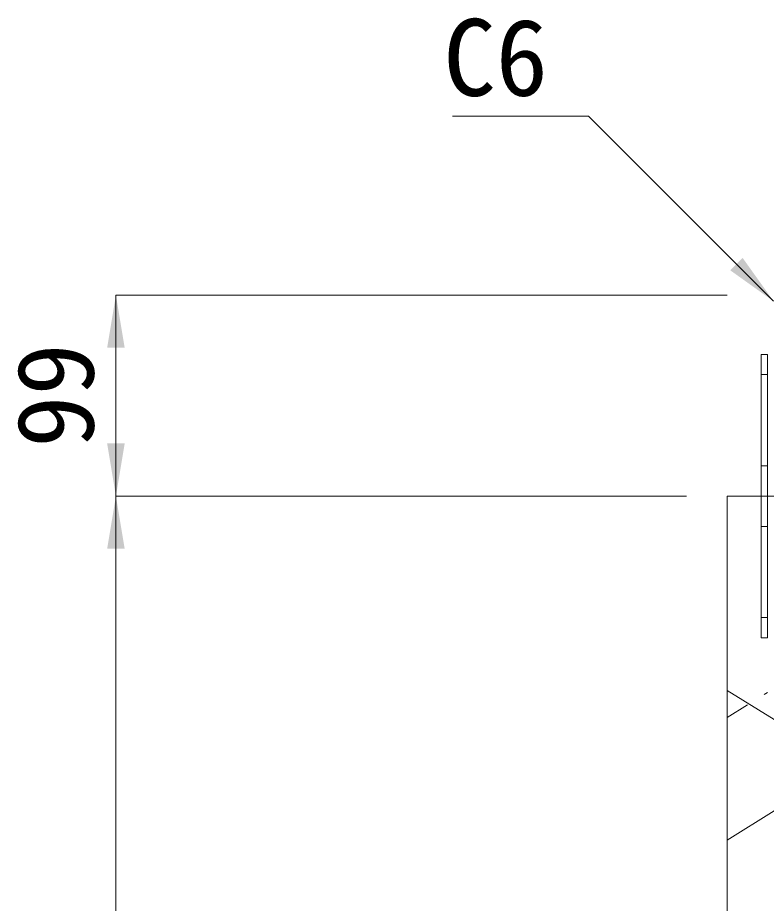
# Model space of a CAD drawing. Units: millimetres at full size, sheet at 1:40; details may follow other scales. Extents: x 69750 to 116230, y -28801 to 513.
# Drawn here: x 83996.8 to 84366.7, y -22735.7 to -22298.1 of the extents above; entities that cross this region are included whole.
import ezdxf
from ezdxf.enums import TextEntityAlignment as Align

# ---------------------------------------------------------------- set-up
doc = ezdxf.new("R2010")
doc.units = ezdxf.units.MM
doc.header["$LTSCALE"] = 40
doc.linetypes.add('USER1', pattern=[0.54, 0.3, -0.24])
for name, color, linetype, lineweight in [('ジョイントプレート', 7, 'USER1', 9), ('寸法線', 7, 'Continuous', 9), ('引出線', 4, 'Continuous', 9), ('本体', 7, 'Continuous', 20)]:
    doc.layers.add(name, color=color, linetype=linetype, lineweight=lineweight)
doc.styles.add('ＭＳ ゴシック', font='')
doc.styles.get('ＭＳ ゴシック').set_extended_font_data('MS Gothic')

# ---------------------------------------------------------------- blocks, each defined once
blk = doc.blocks.new('filled_arrow')
at = {"color": 0, "linetype": 'Continuous', "lineweight": -2}
blk.add_solid([(7.5, 1.25), (0, 0), (7.5, -1.25)], dxfattribs=at)

msp = doc.modelspace()

# ---------------------------------------------------------------- linework, layer by layer
at = {"layer": 'ジョイントプレート'}
for p, q in [((84367.33, -22474.45), (84364.13, -22474.45)), ((84367.33, -22519.45), (84364.13, -22519.45)), ((84367.33, -22549.45), (84364.13, -22549.45)), ((84367.33, -22594.45), (84364.13, -22594.45))]:
    msp.add_line(p, q, dxfattribs=at)
at = {"layer": 'ジョイントプレート', "linetype": 'Continuous'}
msp.add_lwpolyline([(84364.13, -22604.45), (84364.13, -22464.45), (84367.33, -22464.45), (84367.33, -22604.45)], close=True, dxfattribs=at)
at = {"layer": '寸法線'}
for p, q in [((84045.35, -22435.15), (84045.35, -22534.45)), ((84347.33, -22435.15), (84045.35, -22435.15)), ((84327.33, -22534.45), (84045.35, -22534.45)), ((84045.35, -22534.45), (84045.35, -23034.45)), ((84327.33, -22534.45), (84045.35, -22534.45))]:
    msp.add_line(p, q, dxfattribs=at)
at = {"layer": '引出線'}
msp.add_lwpolyline([(84370.33, -22438.21), (84278.83, -22346.71), (84211.72, -22346.71)], dxfattribs=at)
at = {"layer": '本体'}
for p, q in [((84347.32, -22534.45), (84347.33, -23384.45)), ((84817.33, -22534.45), (84347.32, -22534.45))]:
    msp.add_line(p, q, dxfattribs=at)
at = {"layer": '本体', "lineweight": 5}
for p, q in [((84347.33, -22630.46), (84370.53, -22644.95)), ((84347.33, -22704.46), (84370.53, -22689.96))]:
    msp.add_line(p, q, dxfattribs=at)
at = {"layer": '本体', "linetype": 'USER1', "lineweight": 5}
msp.add_line((84347.33, -22643.96), (84367.33, -22631.45), dxfattribs=at)

# ---------------------------------------------------------------- block references
at = {"layer": '寸法線', "xscale": 3.47, "yscale": 3.47}
for p, rotation in [((84045.35, -22435.15), 270), ((84045.35, -22534.45), 90), ((84045.35, -22534.45), 270)]:
    msp.add_blockref('filled_arrow', p, dxfattribs=dict(at, rotation=rotation))
at = {"layer": '引出線', "xscale": 3.47, "yscale": 3.47, "rotation": 135}
msp.add_blockref('filled_arrow', (84370.33, -22438.21), dxfattribs=at)

# ---------------------------------------------------------------- texts
at = {"layer": '寸法線', "style": 'ＭＳ ゴシック'}
msp.add_text('99', height=37.98, rotation=90, dxfattribs=at).set_placement((84015.35, -22484.8), align=Align.MIDDLE_CENTER)
at = {"layer": '引出線', "style": 'ＭＳ ゴシック'}
msp.add_text('C6', height=37.98, dxfattribs=at).set_placement((84258.83, -22298.71), align=Align.TOP_RIGHT)

doc.saveas('drawing.dxf')
